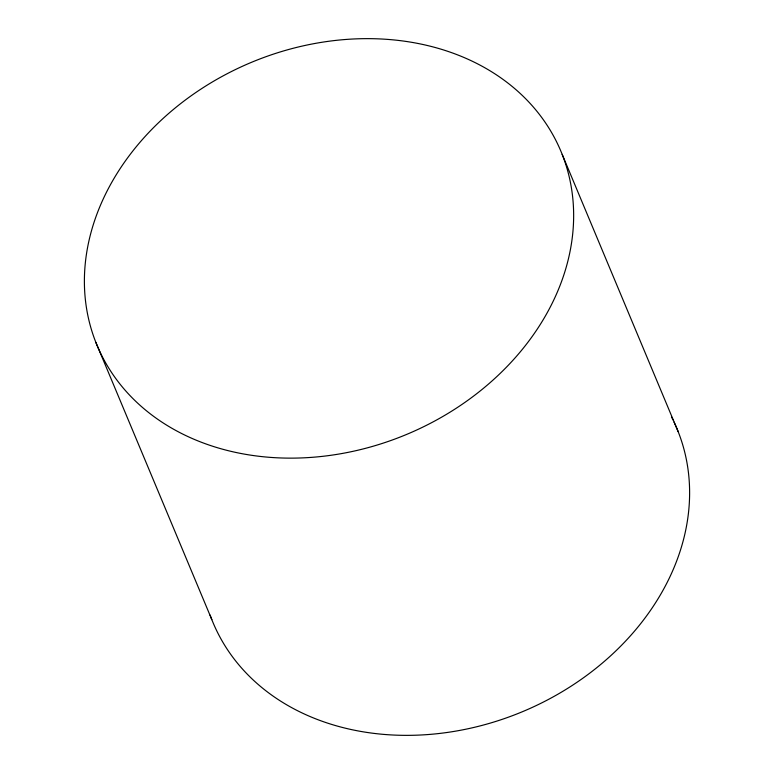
<?xml version="1.0" encoding="UTF-8"?>
<svg xmlns="http://www.w3.org/2000/svg" width="774" height="774" viewBox="0 0 774 774"><rect width="100%" height="100%" fill="white"/><g stroke="black" fill="none" stroke-linecap="round" stroke-linejoin="round"><path stroke-width="1.16" d="M562.176 154.374A251.415 201.579 -22.7 0 1 276.56 457.773A251.415 201.579 -22.7 0 1 148.318 133.012A251.415 201.579 -22.7 0 1 562.176 154.374L678.14 431.602M95.86 342.398L211.824 619.626M674.028 422.082A251.415 201.579 -22.7 0 1 522.218 711.799A251.415 201.579 -22.7 0 1 210.112 615.107M671.474 416.905A251.415 201.579 -22.7 0 1 673.032 420.001"/></g></svg>
